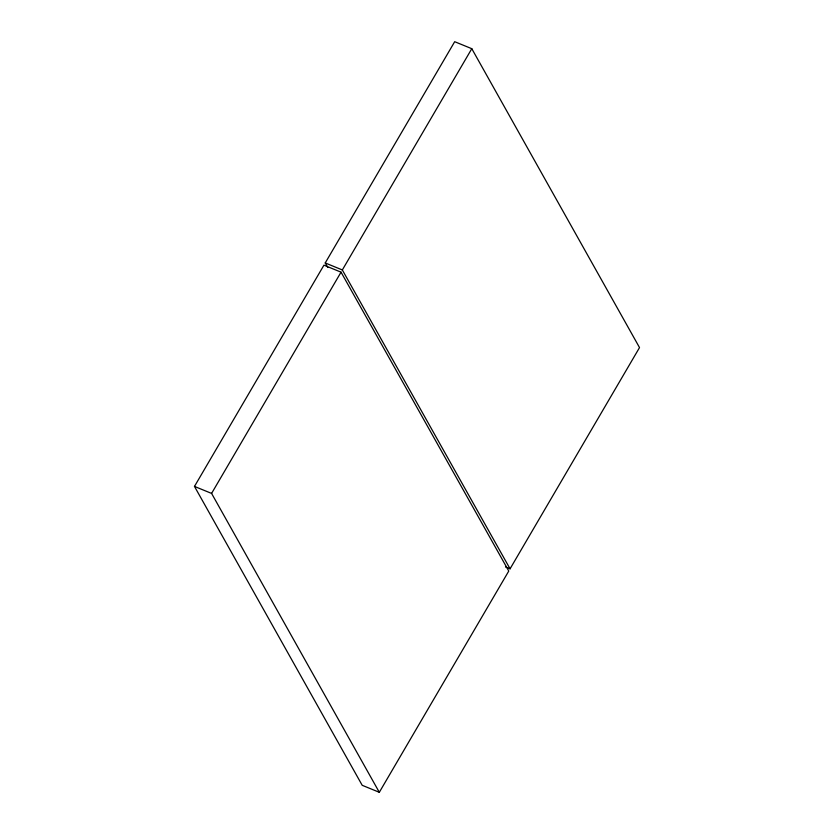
<?xml version="1.0" encoding="UTF-8"?>
<svg xmlns="http://www.w3.org/2000/svg" width="834" height="834" viewBox="0 0 834 834"><rect width="100%" height="100%" fill="white"/><g stroke="black" fill="none" stroke-linecap="round" stroke-linejoin="round"><path stroke-width="1.25" d="M194.478 486.42L323.936 265.17L341.043 272.165L508.771 571.05L379.314 792.3L362.206 785.305L194.478 486.42L211.586 493.415L379.314 792.3M327.772 267.485L325.229 262.95L454.686 41.7L471.794 48.695L639.522 347.58L510.064 568.83L505.498 566.964M211.586 493.415L341.043 272.165M510.064 568.83L342.336 269.955L471.794 48.695M325.229 262.95L342.336 269.955"/></g></svg>
